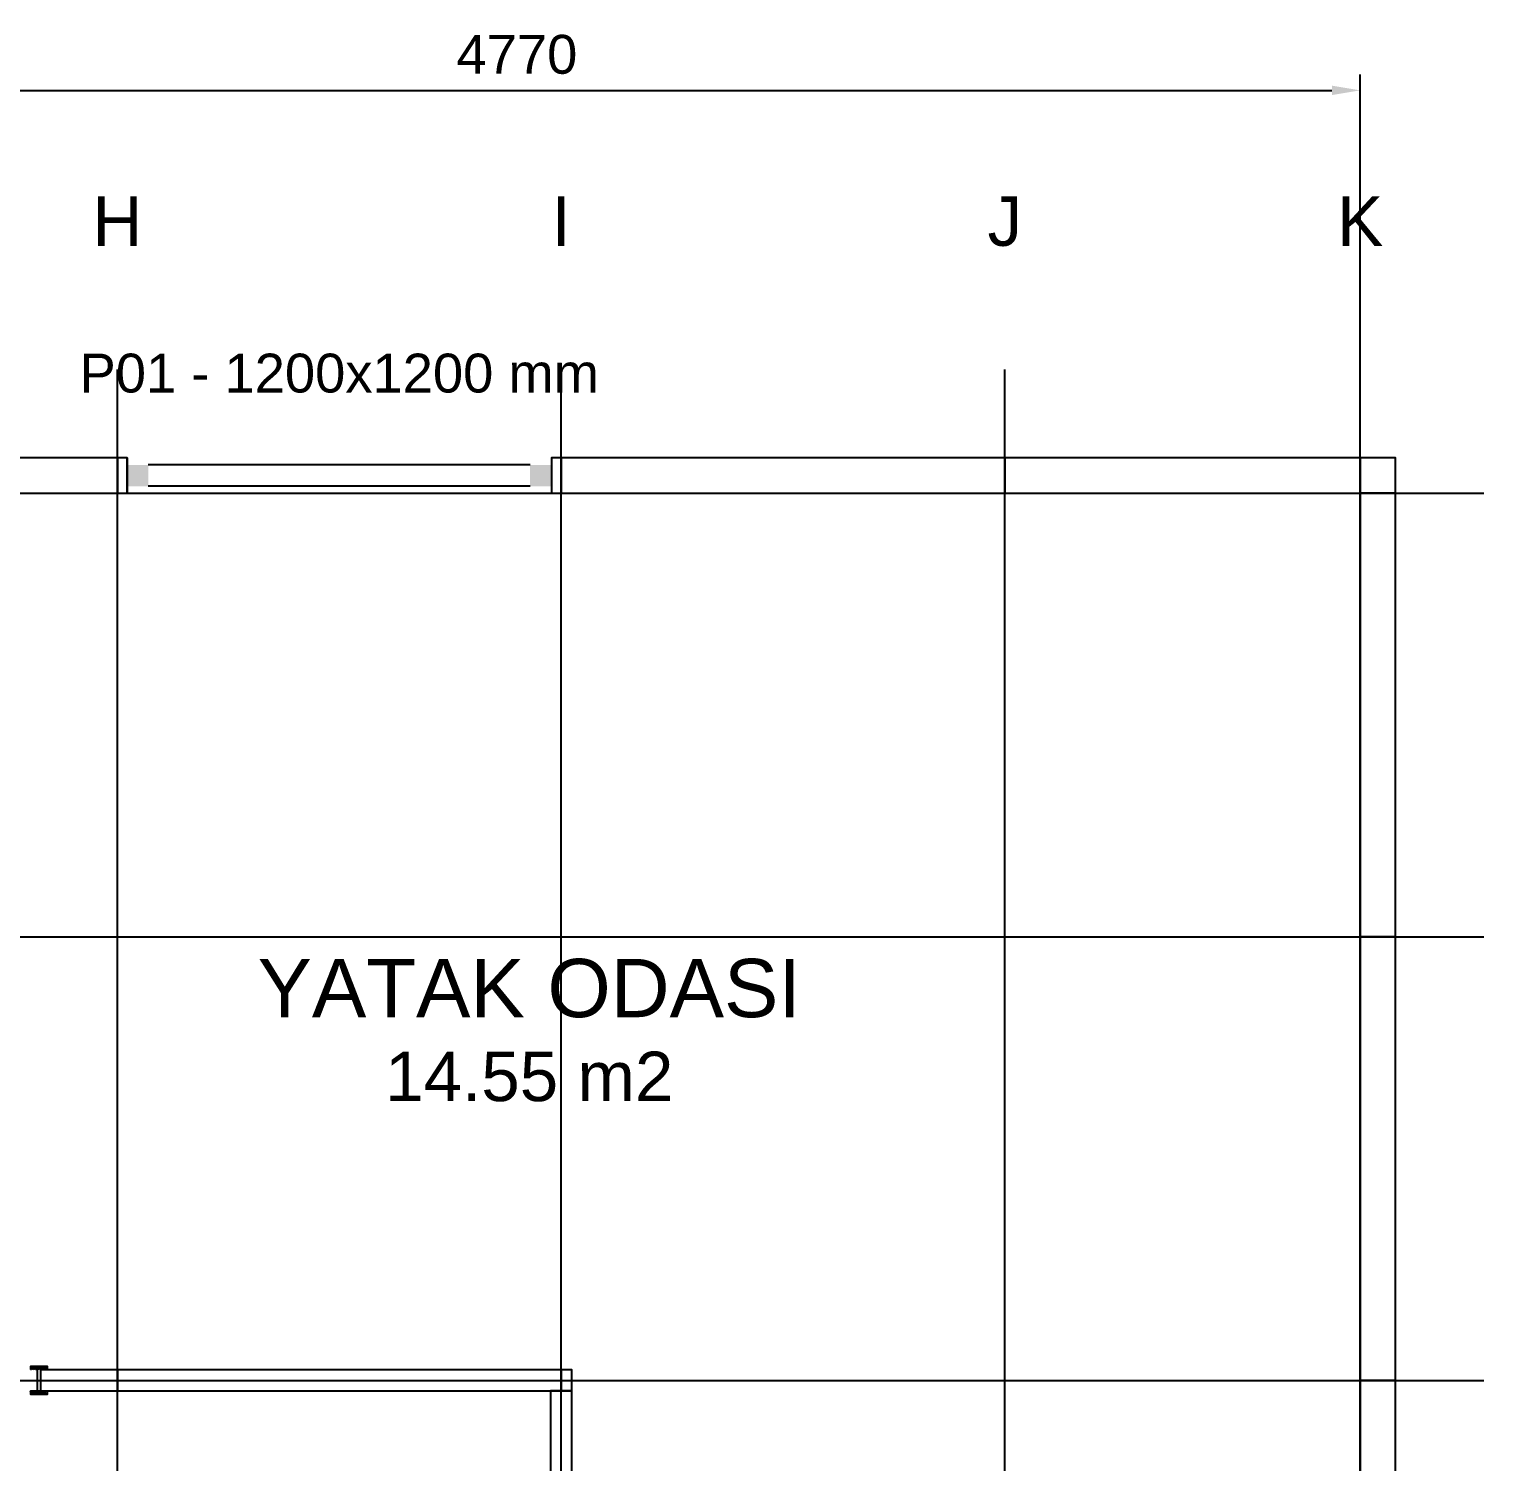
# Model space of a CAD drawing. Header units: millimetres. Extents: x -973 to 28250, y -35942 to 8545.
# Drawn here: x 24135 to 28250, y -9841 to -5787 of the extents above; entities that cross this region are included whole.
import ezdxf
from ezdxf.enums import TextEntityAlignment as Align

# ---------------------------------------------------------------- set-up
doc = ezdxf.new("R2010")
doc.units = ezdxf.units.MM
for name, color, linetype in [('PENCERE', 10, 'Continuous'), ('R02_AKS', 8, 'Continuous'), ('R02_BAGLANTI', 3, 'Continuous'), ('R02_DUVAR', 7, 'Continuous'), ('R02_KOLON', 3, 'Continuous'), ('R02_OLCU', 4, 'Continuous'), ('R02_OZEL', 6, 'Continuous'), ('R02_PENCERE', 4, 'Continuous'), ('R02_YAZI', 7, 'Continuous')]:
    doc.layers.add(name, color=color, linetype=linetype)
doc.styles.get("Standard").update_dxf_attribs({"font": 'Arial.ttf'})
doc.dimstyles.new('ISO-25', dxfattribs={"dimtxt": 12, "dimasz": 3, "dimexe": 1.25, "dimexo": 0.625, "dimgap": 4, "dimtad": 1, "dimtxsty": 'Standard', "dimcen": 2.5, "dimadec": 0, "dimazin": 0, "dimtfac": 1, "dimtmove": 0, "dimatfit": 3, "dimfxl": 1, "dimarcsym": 0})

# ---------------------------------------------------------------- blocks, each defined once
blk = doc.blocks.new('R02_CK_D01_H_1_1_P')
blk.add_lwpolyline([(0, 0), (1255, 0), (1255, 100), (0, 100)], close=True)
blk = doc.blocks.new('R02_SRC_P01')
at = {"layer": 'PENCERE', "color": 1}
for p, q in [((53387.01, 8192.86), (53397.01, 8192.86)), ((53389.01, 8186.86), (53389.01, 8078.86)), ((53395.01, 8186.86), (53395.01, 8078.86)), ((53387.01, 8072.86), (53397.01, 8072.86))]:
    blk.add_line(p, q, dxfattribs=at)
for points in [[(53389.01, 8192.86), (53389.01, 8186.86), (53395.01, 8192.86), (53395.01, 8186.86)], [(53389.01, 8072.86), (53389.01, 8078.86), (53395.01, 8072.86), (53395.01, 8078.86)]]:
    blk.add_solid(points, dxfattribs=at)
blk = doc.blocks.new('R02_CK_D05_H_1_1_P')
for points in [[(0, 0), (27.5, 0), (27.5, 100), (0, 100)], [(1227.5, 0), (1255, 0), (1255, 100), (1227.5, 100)]]:
    blk.add_lwpolyline(points, close=True)
at = {"xscale": 10, "yscale": 10, "rotation": 270}
blk.add_blockref('R02_SRC_P01', (-80701.10801, 533970.0577), dxfattribs=at)
blk = doc.blocks.new('R02_CK_D04_H_1_1_P')
blk.add_lwpolyline([(0, 0), (1005, 0), (1005, 100), (0, 100)], close=True)
blk = doc.blocks.new('R02_CK_D01_V_1_1_P')
blk.add_lwpolyline([(0, 0), (1255, 0), (1255, 100), (0, 100)], close=True)
blk = doc.blocks.new('R02_SRC_K01')
at = {"color": 133, "linetype": 'Continuous', "lineweight": 25, "true_color": 0x6ec1dd}
for p, q in [((54247.47, 7919.88), (54248.32, 7919.88)), ((54248.32, 7919.59), (54247.47, 7919.59)), ((54248.6, 7919.88), (54248.04, 7919.03)), ((54248.32, 7919.31), (54248.04, 7919.59)), ((54248.32, 7919.88), (54248.32, 7919.59)), ((54248.32, 7919.31), (54248.6, 7919.31)), ((54248.32, 7919.03), (54248.6, 7919.31)), ((54249.16, 7919.03), (54248.6, 7919.88)), ((54248.6, 7919.88), (54248.6, 7919.59)), ((54248.6, 7919.88), (54248.88, 7919.88)), ((54248.6, 7919.59), (54248.88, 7919.03)), ((54249.16, 7919.88), (54248.88, 7919.59)), ((54248.88, 7919.88), (54249.45, 7919.03)), ((54249.73, 7919.59), (54248.88, 7919.59)), ((54249.16, 7919.03), (54248.88, 7919.03)), ((54249.16, 7919.88), (54249.16, 7919.88)), ((54249.16, 7919.03), (54249.73, 7919.59)), ((54249.16, 7919.03), (54249.45, 7919.03)), ((54250.01, 7919.88), (54249.45, 7919.03)), ((54250.01, 7919.88), (54249.73, 7919.59)), ((54249.73, 7919.31), (54249.73, 7919.59)), ((54249.73, 7919.31), (54250.01, 7919.31)), ((54249.73, 7919.03), (54250.01, 7919.31)), ((54250.57, 7919.03), (54250.01, 7919.88)), ((54250.01, 7919.88), (54250.01, 7919.88)), ((54250.01, 7919.88), (54250.01, 7919.59)), ((54250.01, 7919.88), (54250.29, 7919.88)), ((54250.01, 7919.59), (54250.29, 7919.03)), ((54250.29, 7919.88), (54250.86, 7919.03)), ((54250.29, 7912.83), (54250.29, 7919.03)), ((54250.57, 7919.88), (54250.57, 7919.88)), ((54250.57, 7919.88), (54250.57, 7919.59)), ((54251.42, 7919.59), (54250.57, 7919.59)), ((54250.57, 7919.03), (54250.57, 7919.03)), ((54250.57, 7919.03), (54250.86, 7919.03)), ((54250.86, 7919.03), (54251.14, 7919.59)), ((54251.7, 7919.88), (54251.14, 7919.03)), ((54251.42, 7919.31), (54251.14, 7919.59)), ((54251.42, 7919.88), (54251.42, 7919.88)), ((54251.42, 7919.88), (54251.42, 7919.59)), ((54251.7, 7919.88), (54251.42, 7919.59)), ((54251.42, 7919.59), (54251.98, 7919.03)), ((54251.42, 7919.31), (54251.7, 7919.31)), ((54251.42, 7919.03), (54251.7, 7919.31)), ((54252.27, 7919.03), (54251.7, 7919.88)), ((54251.7, 7919.88), (54252.27, 7919.88)), ((54251.7, 7919.88), (54251.98, 7919.88)), ((54251.98, 7919.88), (54251.98, 7919.88)), ((54251.98, 7919.88), (54251.98, 7919.59)), ((54251.98, 7919.88), (54252.27, 7919.03)), ((54252.27, 7919.59), (54251.98, 7919.59)), ((54251.98, 7919.03), (54251.98, 7919.03)), ((54251.98, 7919.03), (54252.27, 7919.03)), ((54252.27, 7919.03), (54252.27, 7919.03)), ((54248.6, 7911.98), (54248.04, 7912.83)), ((54248.32, 7912.83), (54248.6, 7912.26)), ((54249.16, 7912.83), (54248.6, 7911.98)), ((54248.6, 7912.26), (54248.88, 7912.83)), ((54249.16, 7912.83), (54248.88, 7912.83)), ((54248.88, 7911.98), (54249.45, 7912.83)), ((54249.16, 7912.83), (54249.45, 7912.83)), ((54249.16, 7912.83), (54249.73, 7912.26)), ((54250.01, 7911.98), (54249.45, 7912.83)), ((54249.73, 7912.83), (54250.01, 7912.26)), ((54250.57, 7912.83), (54250.01, 7911.98)), ((54250.01, 7912.26), (54250.29, 7912.83)), ((54250.29, 7911.98), (54250.86, 7912.83)), ((54250.57, 7912.83), (54250.57, 7912.83)), ((54250.57, 7912.83), (54250.86, 7912.83)), ((54250.86, 7912.83), (54251.14, 7912.26)), ((54251.7, 7911.98), (54251.14, 7912.83)), ((54251.42, 7912.26), (54251.98, 7912.83)), ((54251.42, 7912.83), (54251.7, 7912.26)), ((54252.27, 7912.83), (54251.7, 7911.98)), ((54251.98, 7912.83), (54251.98, 7912.83)), ((54251.98, 7912.83), (54252.27, 7912.83)), ((54251.98, 7911.98), (54252.27, 7912.83)), ((54252.27, 7912.83), (54252.27, 7912.83)), ((54248.32, 7912.26), (54247.47, 7912.26)), ((54247.47, 7911.98), (54248.32, 7911.98)), ((54248.32, 7912.26), (54248.04, 7912.26)), ((54248.32, 7912.26), (54248.32, 7911.98)), ((54248.32, 7912.26), (54248.6, 7912.26)), ((54249.16, 7911.98), (54248.88, 7912.26)), ((54249.73, 7912.26), (54248.88, 7912.26)), ((54249.16, 7911.98), (54249.16, 7911.98)), ((54250.01, 7911.98), (54249.73, 7912.26)), ((54249.73, 7912.26), (54249.73, 7912.26)), ((54249.73, 7912.26), (54250.01, 7912.26)), ((54250.01, 7911.98), (54250.01, 7912.26)), ((54250.01, 7911.98), (54250.01, 7911.98)), ((54250.01, 7911.98), (54250.29, 7911.98)), ((54250.57, 7911.98), (54250.57, 7912.26)), ((54251.42, 7912.26), (54250.57, 7912.26)), ((54250.57, 7911.98), (54250.57, 7911.98)), ((54251.42, 7912.26), (54251.14, 7912.26)), ((54251.42, 7911.98), (54251.42, 7912.26)), ((54251.7, 7911.98), (54251.42, 7912.26)), ((54251.42, 7912.26), (54251.7, 7912.26)), ((54251.42, 7911.98), (54251.42, 7911.98)), ((54251.7, 7911.98), (54252.27, 7911.98)), ((54251.7, 7911.98), (54251.98, 7911.98)), ((54251.98, 7911.98), (54251.98, 7912.26)), ((54252.27, 7912.26), (54251.98, 7912.26)), ((54251.98, 7911.98), (54251.98, 7911.98))]:
    blk.add_line(p, q, dxfattribs=at)
for points in [[(54247.47, 7919.03), (54247.47, 7919.88), (54252.27, 7919.88), (54252.27, 7919.03)], [(54248.6, 7919.88), (54250.01, 7919.88), (54251.42, 7919.88)], [(54248.6, 7912.26), (54248.6, 7911.98), (54248.88, 7911.98)], [(54248.6, 7911.98), (54250.01, 7911.98), (54251.42, 7911.98)]]:
    blk.add_lwpolyline(points, dxfattribs=at)
blk.add_lwpolyline([(54247.47, 7912.83), (54252.27, 7912.83), (54252.27, 7911.98), (54247.47, 7911.98)], close=True, dxfattribs=at)
blk = doc.blocks.new('R02_CK_I02_H_N1_1_P')
blk.add_lwpolyline([(1037.5, 0), (1255, 0), (1255, 60), (1037.5, 60)], close=True)
at = {"xscale": -10, "yscale": 10}
blk.add_blockref('R02_SRC_K01', (543532.1865, -79129.29523), dxfattribs=at)
blk = doc.blocks.new('R02_CK_I01_H_N1_1_P')
blk.add_lwpolyline([(0, 0), (1255, 0), (1255, 60), (0, 60)], close=True)
blk = doc.blocks.new('R02_CK_I06_V_1_1_P')
blk.add_lwpolyline([(0, 0), (1195, 0), (1195, 60), (0, 60)], close=True)
blk = doc.blocks.new('R02_L')
blk.add_lwpolyline([(0, 0), (30, 0), (30, 60), (0, 60)], close=True)
blk = doc.blocks.new('*D317')
at = {"layer": 'Defpoints', "color": 0, "transparency": 16777216}
for p in [(27900, -5960), (23130, -7000), (27900, -7000)]:
    blk.add_point(p, dxfattribs=at)
at = {"layer": 'R02_OLCU', "color": 4, "lineweight": -2, "transparency": 16777216}
for p, q in [((23130, -6940), (23130, -5915)), ((27900, -6940), (27900, -5915)), ((23210, -5960), (27820, -5960))]:
    blk.add_line(p, q, dxfattribs=at)
at = {"layer": 'R02_OLCU', "color": 4, "transparency": 16777216}
for points in [[(23210, -5946.7), (23210, -5973.3), (23130, -5960)], [(27820, -5946.7), (27820, -5973.3), (27900, -5960)]]:
    blk.add_solid(points, dxfattribs=at)
at = {"layer": 'R02_OLCU', "color": 4, "transparency": 16777216, "insert": (25515, -5858.8), "char_height": 110, "attachment_point": 5}
blk.add_mtext('4770', dxfattribs=at)

msp = doc.modelspace()

# ---------------------------------------------------------------- linework, layer by layer
at = {"layer": 'R02_AKS'}
for p, q in [((24385, -13180), (24385, -6750)), ((25640, -13180), (25640, -6750)), ((26895, -13180), (26895, -6750)), ((27900, -13180), (27900, -6750)), ((15320, -7100), (28250, -7100)), ((15320, -8355), (28250, -8355)), ((15320, -9610), (28250, -9610))]:
    msp.add_line(p, q, dxfattribs=at)
at = {"layer": 'R02_KOLON'}
msp.add_lwpolyline([(27900, -7100), (28000, -7100), (28000, -7000), (27900, -7000)], close=True, dxfattribs=at)

# ---------------------------------------------------------------- block references
at = {"layer": 'R02_BAGLANTI'}
msp.add_blockref('R02_L', (25640, -9640), dxfattribs=at)
at = {"layer": 'R02_DUVAR'}
for name, p in [('R02_CK_D01_H_1_1_P', (23130, -7100)), ('R02_CK_D05_H_1_1_P', (24385, -7100)), ('R02_CK_D01_H_1_1_P', (25640, -7100)), ('R02_CK_I02_H_N1_1_P', (23130, -9640)), ('R02_CK_I01_H_N1_1_P', (24385, -9640))]:
    msp.add_blockref(name, p, dxfattribs=at)
at = {"layer": 'R02_DUVAR', "rotation": 90}
for p in [(28000, -8355), (28000, -9610), (28000, -10865)]:
    msp.add_blockref('R02_CK_D01_V_1_1_P', p, dxfattribs=at)
at = {"layer": 'R02_OZEL'}
msp.add_blockref('R02_CK_D04_H_1_1_P', (26895, -7100), dxfattribs=at)
at = {"layer": 'R02_OZEL', "rotation": 90}
msp.add_blockref('R02_CK_I06_V_1_1_P', (25670, -10835), dxfattribs=at)

# ---------------------------------------------------------------- texts
at = {"layer": 'R02_AKS'}
for s, p in [('H', (24385, -6330)), ('I', (25640, -6330)), ('J', (26895, -6330)), ('K', (27900, -6330))]:
    msp.add_text(s, height=140, dxfattribs=at).set_placement(p, align=Align.MIDDLE_CENTER)
at = {"layer": 'R02_PENCERE'}
msp.add_text('P01 - 1200x1200 mm', height=110, dxfattribs=at).set_placement((25012.5, -6760), align=Align.MIDDLE_CENTER)
at = {"layer": 'R02_YAZI'}
for s, height, p in [('YATAK ODASI', 165, (25550, -8500)), ('14.55 m2', 140, (25550, -8750))]:
    msp.add_text(s, height=height, dxfattribs=at).set_placement(p, align=Align.MIDDLE_CENTER)

# ---------------------------------------------------------------- dimensions: what is measured, and where the dimension line sits
at = {"layer": 'R02_OLCU'}
dim = msp.add_linear_dim(base=(27900, -5960), p1=(23130, -7000), p2=(27900, -7000), dimstyle='ISO-25', override={"dimtxt": 110, "dimasz": 80, "dimexe": 45, "dimexo": 60, "dimgap": 45, "dimdec": 1, "dimclrd": 4, "dimclre": 4, "dimclrt": 4, "dimtix": 1, "dimatfit": 1}, dxfattribs=at)
dim.commit()
dim.dimension.update_dxf_attribs({"geometry": '*D317', "text_midpoint": (25515, -5858.84)})

doc.saveas('drawing.dxf')
